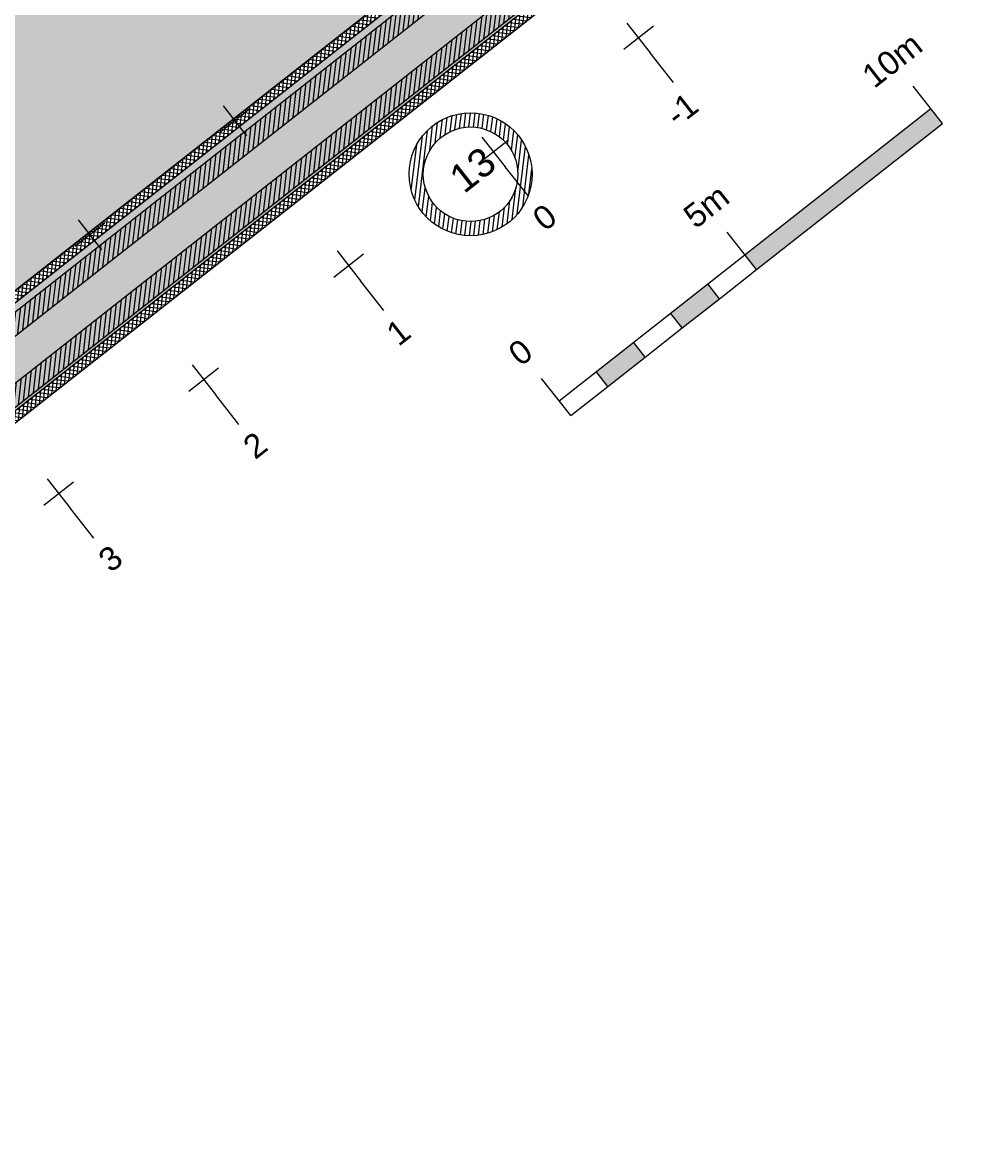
# Model space of a CAD drawing. Header units: metres. Extents: x 2540421 to 2540539, y 1181212 to 1181315.
# Drawn here: x 2540515.28 to 2540535.24, y 1181258.16 to 1181281.87 of the extents above; entities that cross this region are included whole.
import ezdxf

# ---------------------------------------------------------------- set-up
doc = ezdxf.new("R2010")
doc.units = ezdxf.units.M
doc.header["$LTSCALE"] = 5080
doc.layers.add('Axe batim.', color=7, linetype='Continuous')
for name, color, linetype, lineweight in [('Detection incendie', 7, 'Continuous', 20), ('HEIG-FLOOR', 10, 'Continuous', 20), ('HEIG-ROOM', 160, 'Continuous', 20), ('L_GENDE', 7, 'Continuous', 20), ('MURS_ET_PILIERS', 7, 'Continuous', 20), ('Surface', 7, 'Continuous', 20), ('TRAME-MUR', 7, 'Continuous', 20), ('Z-contour', 7, 'Continuous', 20), ('Z-couleur', 7, 'Continuous', 20)]:
    doc.layers.add(name, color=color, linetype=linetype, lineweight=lineweight)
doc.styles.add('Helvetica (bold)', font='arial.ttf', dxfattribs={"height": 150})
doc.styles.get("Standard").update_dxf_attribs({"font": 'arial.ttf', "height": 63})
pattern_1 = [(83.166527, (2540473.31468, 1180204.51454), (-0.0794316915, 0.0095187237), []), (173.166527, (2540473.31468, 1180204.51454), (0.0095187237, 0.0794316915), [])]
pattern_2 = [(83.166527, (2540446.29578, 1180766.048435), (-0.09457336, 0.01133323), [])]

# ---------------------------------------------------------------- blocks, each defined once
blk = doc.blocks.new('ech')
at = {"layer": 'L_GENDE', "linetype": 'Continuous', "lineweight": 20}
h = blk.add_hatch(color=7, dxfattribs=at)
h.paths.add_polyline_path([(5000, 400), (5000, 0), (10000, 0), (10000, 400)])
h.paths.add_polyline_path([(3000, 400), (3000, 0), (4000, 0), (4000, 400)])
h.paths.add_polyline_path([(2000, 0), (2000, 400), (1000, 400), (1000, 0)])
at = {"layer": 'L_GENDE', "color": 7, "linetype": 'Continuous', "lineweight": 20}
for p, q in [((0, 0), (0, 1000)), ((5000, 0), (5000, 1000)), ((10000, 0), (10000, 1000)), ((1000, 0), (1000, 400)), ((2000, 0), (2000, 400)), ((3000, 0), (3000, 400)), ((4000, 0), (4000, 400)), ((0, 0), (1000, 0)), ((1000, 0), (2000, 0)), ((2000, 0), (3000, 0)), ((3000, 0), (4000, 0)), ((4000, 0), (5000, 0)), ((5000, 0), (10000, 0))]:
    blk.add_line(p, q, dxfattribs=at)
at = {"layer": 'L_GENDE', "color": 7, "linetype": 'Continuous', "lineweight": 0}
blk.add_line((0, 400), (10000, 400), dxfattribs=at)
at = {"layer": 'L_GENDE', "color": 7, "linetype": 'Continuous', "lineweight": 20, "char_height": 500, "width": 1491.04, "attachment_point": 2, "style": 'Helvetica (bold)'}
for s, insert in [('0', (-8, 1961)), ('5m', (4992, 1961)), ('10m', (9992, 1961))]:
    blk.add_mtext(s, dxfattribs=dict(at, insert=insert))

msp = doc.modelspace()

# ---------------------------------------------------------------- hatches: boundary and pattern name
at = {"layer": 'Detection incendie', "linetype": 'Continuous', "lineweight": 0}
h = msp.add_hatch(dxfattribs=at)
h.set_pattern_fill('ANSI31', color=104, scale=0.03, angle=38.1665, style=0)
h.set_pattern_definition(pattern_2)
h.paths.add_polyline_path([(2540511.776, 1181271.602), (2540511.289, 1181272.222), (2540531.798, 1181288.342), (2540532.285, 1181287.722)], flags=16)
h.paths.add_polyline_path([(2540511.692, 1181271.062), (2540510.727, 1181272.289), (2540531.866, 1181288.903), (2540532.847, 1181287.655), (2540511.709, 1181271.041)])
at = {"layer": 'Detection incendie', "linetype": 'Continuous', "lineweight": 20}
h = msp.add_hatch(dxfattribs=at)
h.set_pattern_fill('ANSI31', color=104, scale=0.03, angle=38.1665, style=0)
h.set_pattern_definition(pattern_2)
h.paths.add_polyline_path([(2540523.744, 1181277.853, 1), (2540525.788, 1181279.46, 1)])
h.paths.add_polyline_path([(2540525.552, 1181279.275, -1), (2540523.98, 1181278.039, -1)], flags=16)
h.paths.add_polyline_path([(2540524.044, 1181278.729), (2540524.854, 1181279.365), (2540525.411, 1181278.655), (2540524.602, 1181278.019)], flags=8)
at = {"layer": 'TRAME-MUR', "lineweight": 18}
h = msp.add_hatch(dxfattribs=at)
h.set_pattern_fill('_BETON_ARME', color=256, angle=38.1665, style=0, pattern_type=2)
h.set_pattern_definition(pattern_1)
h.paths.add_polyline_path([(2540512.025, 1181270.959), (2540533.245, 1181287.637), (2540532.932, 1181287.646), (2540511.744, 1181270.993)], flags=0)
h = msp.add_hatch(dxfattribs=at)
h.set_pattern_fill('_BETON_ARME', color=256, angle=38.1665, style=0, pattern_type=2)
h.set_pattern_definition(pattern_1)
h.paths.add_polyline_path([(2540506.561, 1181269.463), (2540506.527, 1181269.182), (2540528.384, 1181286.361), (2540528.261, 1181286.518)], flags=0)
at = {"layer": 'Z-couleur', "linetype": 'Continuous', "lineweight": 20, "true_color": 0xffd1ff}
msp.add_hatch(color=7, dxfattribs=at).paths.add_polyline_path([(2540512.501, 1181288.657), (2540512.622, 1181288.752), (2540512.761, 1181288.575), (2540512.895, 1181288.68), (2540512.756, 1181288.857), (2540512.807, 1181288.897), (2540512.819, 1181288.881), (2540515.65, 1181291.106), (2540515.701, 1181291.146), (2540515.827, 1181290.985), (2540515.961, 1181291.09), (2540515.834, 1181291.251), (2540515.885, 1181291.291), (2540518.716, 1181293.516), (2540518.767, 1181293.556), (2540518.894, 1181293.395), (2540519.027, 1181293.5), (2540518.901, 1181293.661), (2540518.937, 1181293.69), (2540518.951, 1181293.701), (2540521.782, 1181295.926), (2540521.804, 1181295.944), (2540521.833, 1181295.966), (2540521.96, 1181295.805), (2540522.094, 1181295.91), (2540521.967, 1181296.071), (2540522.018, 1181296.111), (2540522.702, 1181296.649), (2540522.695, 1181296.669), (2540524.639, 1181298.197), (2540528.02, 1181293.897), (2540512.885, 1181282.001), (2540513.07, 1181281.765), (2540513.306, 1181281.951), (2540513.121, 1181282.187), (2540519.017, 1181286.821), (2540519.203, 1181286.585), (2540519.439, 1181286.771), (2540519.253, 1181287.007), (2540525.15, 1181291.641), (2540525.335, 1181291.405), (2540525.571, 1181291.591), (2540525.386, 1181291.827), (2540528.02, 1181293.897), (2540529.271, 1181292.305), (2540528.103, 1181291.387), (2540528.097, 1181291.395), (2540528.066, 1181291.37), (2540528.072, 1181291.362), (2540526.657, 1181290.25), (2540526.651, 1181290.258), (2540526.619, 1181290.233), (2540526.625, 1181290.225), (2540526.46, 1181290.095), (2540528.886, 1181287.01), (2540528.85, 1181286.982), (2540528.832, 1181287.005), (2540528.203, 1181286.511), (2540528.221, 1181286.487), (2540513.672, 1181275.052), (2540506.566, 1181284.094), (2540506.625, 1181284.14), (2540506.551, 1181284.234), (2540508.076, 1181285.433), (2540508.039, 1181285.48), (2540509.297, 1181286.469), (2540509.334, 1181286.422), (2540509.381, 1181286.459), (2540509.455, 1181286.365), (2540509.691, 1181286.55), (2540509.617, 1181286.644), (2540512.251, 1181288.715), (2540512.374, 1181288.557)])
at = {"layer": 'Z-couleur', "linetype": 'Continuous', "lineweight": 20}
msp.add_hatch(color=131, dxfattribs=at).paths.add_polyline_path([(2540501.74, 1181265.418), (2540502.911, 1181266.34), (2540502.917, 1181266.332), (2540502.948, 1181266.356), (2540502.819, 1181266.521), (2540504.234, 1181267.634), (2540504.364, 1181267.469), (2540504.395, 1181267.493), (2540504.389, 1181267.501), (2540504.633, 1181267.693), (2540504.015, 1181268.479), (2540505.909, 1181269.968), (2540506.527, 1181269.182), (2540531.82, 1181289.062), (2540532.932, 1181287.646), (2540511.744, 1181270.993), (2540512.918, 1181269.499), (2540504.026, 1181262.51), (2540501.739, 1181265.419)])

# ---------------------------------------------------------------- linework, layer by layer
at = {"layer": 'Axe batim.', "color": 250, "linetype": 'Continuous', "lineweight": 0}
for p, q in [((2540528.072, 1181281.855), (2540528.566, 1181281.226)), ((2540528.634, 1181281.788), (2540528.005, 1181281.293)), ((2540520.091, 1181280.034), (2540519.462, 1181279.539)), ((2540519.53, 1181280.101), (2540520.024, 1181279.472)), ((2540525.006, 1181279.445), (2540525.5, 1181278.816)), ((2540525.568, 1181279.378), (2540524.939, 1181278.883)), ((2540517.025, 1181277.624), (2540516.396, 1181277.129)), ((2540516.463, 1181277.691), (2540516.958, 1181277.062)), ((2540522.501, 1181276.968), (2540521.872, 1181276.473)), ((2540521.94, 1181277.035), (2540522.434, 1181276.406)), ((2540519.435, 1181274.558), (2540518.806, 1181274.063)), ((2540518.873, 1181274.625), (2540519.368, 1181273.996)), ((2540516.369, 1181272.148), (2540515.74, 1181271.653)), ((2540515.807, 1181272.215), (2540516.301, 1181271.586))]:
    msp.add_line(p, q, dxfattribs=at)
at = {"layer": 'Axe batim.', "color": 0, "linetype": 'Continuous', "lineweight": 0}
for p, q in [((2540529.061, 1181280.597), (2540528.566, 1181281.226)), ((2540525.995, 1181278.187), (2540525.5, 1181278.816)), ((2540522.928, 1181275.777), (2540522.434, 1181276.406)), ((2540519.862, 1181273.367), (2540519.368, 1181273.996)), ((2540516.796, 1181270.957), (2540516.301, 1181271.586))]:
    msp.add_line(p, q, dxfattribs=at)
at = {"layer": 'Detection incendie', "color": 104, "linetype": 'Continuous', "lineweight": 20, "flags": 128}
for points in [[(2540511.692, 1181271.062), (2540510.727, 1181272.289), (2540531.866, 1181288.903), (2540532.847, 1181287.655), (2540511.709, 1181271.041), (2540511.692, 1181271.062)], [(2540511.776, 1181271.602), (2540511.289, 1181272.222), (2540531.798, 1181288.342), (2540532.285, 1181287.722)]]:
    msp.add_lwpolyline(points, close=True, dxfattribs=at)
at = {"layer": 'Detection incendie', "color": 104, "linetype": 'Continuous', "lineweight": 20}
for radius in [1.3, 1]:
    msp.add_circle((2540524.766, 1181278.657), radius, dxfattribs=at)
at = {"layer": 'HEIG-FLOOR', "flags": 128}
msp.add_lwpolyline([(2540455.569, 1181229.13), (2540501.621, 1181265.326), (2540503.908, 1181262.417), (2540503.798, 1181262.331), (2540503.921, 1181262.173), (2540513.199, 1181269.465), (2540512.025, 1181270.959), (2540533.245, 1181287.637), (2540532.75, 1181288.266), (2540534.173, 1181289.385), (2540532.443, 1181291.586), (2540531.025, 1181293.391), (2540529.724, 1181295.046), (2540528.545, 1181294.119), (2540524.837, 1181298.836), (2540512.572, 1181289.196), (2540502.932, 1181301.461), (2540426.04, 1181241.026)], dxfattribs=at)
at = {"layer": 'HEIG-ROOM', "flags": 128}
for points in [[(2540506.566, 1181284.094), (2540506.625, 1181284.14), (2540506.551, 1181284.234), (2540509.381, 1181286.459), (2540509.455, 1181286.365), (2540509.691, 1181286.55), (2540509.617, 1181286.644), (2540512.251, 1181288.715), (2540512.374, 1181288.557), (2540524.639, 1181298.197), (2540529.271, 1181292.305), (2540526.46, 1181290.095), (2540528.886, 1181287.01), (2540513.672, 1181275.052)], [(2540531.82, 1181289.062), (2540532.932, 1181287.646), (2540511.744, 1181270.993), (2540512.918, 1181269.499), (2540504.026, 1181262.51), (2540501.739, 1181265.419), (2540504.633, 1181267.693), (2540504.015, 1181268.479), (2540505.909, 1181269.968), (2540506.527, 1181269.182)]]:
    msp.add_lwpolyline(points, close=True, dxfattribs=at)
at = {"layer": 'MURS_ET_PILIERS', "lineweight": 18}
for p, q in [((2540532.932, 1181287.646), (2540511.744, 1181270.993)), ((2540512.025, 1181270.959), (2540533.245, 1181287.637)), ((2540506.527, 1181269.182), (2540528.384, 1181286.361)), ((2540528.261, 1181286.518), (2540506.561, 1181269.463))]:
    msp.add_line(p, q, dxfattribs=at)
at = {"layer": 'Z-contour', "linetype": 'Continuous', "lineweight": 20, "flags": 128}
msp.add_lwpolyline([(2540501.74, 1181265.418), (2540502.911, 1181266.34), (2540502.917, 1181266.332), (2540502.948, 1181266.356), (2540502.819, 1181266.521), (2540504.234, 1181267.634), (2540504.364, 1181267.469), (2540504.395, 1181267.493), (2540504.389, 1181267.501), (2540504.633, 1181267.693), (2540504.015, 1181268.479), (2540505.909, 1181269.968), (2540506.527, 1181269.182), (2540531.82, 1181289.062), (2540532.932, 1181287.646), (2540511.744, 1181270.993), (2540512.918, 1181269.499), (2540504.026, 1181262.51), (2540501.739, 1181265.419)], close=True, dxfattribs=at)
msp.add_lwpolyline([(2540528.221, 1181286.487), (2540513.672, 1181275.052)], dxfattribs=at)

# ---------------------------------------------------------------- block references
at = {"layer": 'Surface', "linetype": 'Continuous', "lineweight": 20, "xscale": 0.000999999999985448, "yscale": 0.000999999999985448, "zscale": 0.000999999999985448, "rotation": 38.16652723517746}
msp.add_blockref('ech', (2540526.884, 1181273.553), dxfattribs=at)

# ---------------------------------------------------------------- texts
at = {"layer": 'Axe batim.', "color": 0, "linetype": 'Continuous', "lineweight": 0, "style": 'Helvetica (bold)'}
for s, p in [('-1', (2540529.143, 1181279.64)), ('0', (2540526.334, 1181277.433)), ('1', (2540523.24, 1181275.001)), ('2', (2540520.209, 1181272.608)), ('3', (2540517.149, 1181270.214))]:
    msp.add_text(s, height=0.5, rotation=38.1665, dxfattribs=at).set_placement(p)
at = {"layer": 'Detection incendie', "color": 30, "linetype": 'Continuous', "lineweight": 20, "insert": (2540524.255, 1181278.703), "char_height": 0.6, "width": 2.93673, "attachment_point": 1, "rotation": 38.1665}
msp.add_mtext('{\\C256;13}', dxfattribs=at)

doc.saveas('drawing.dxf')
